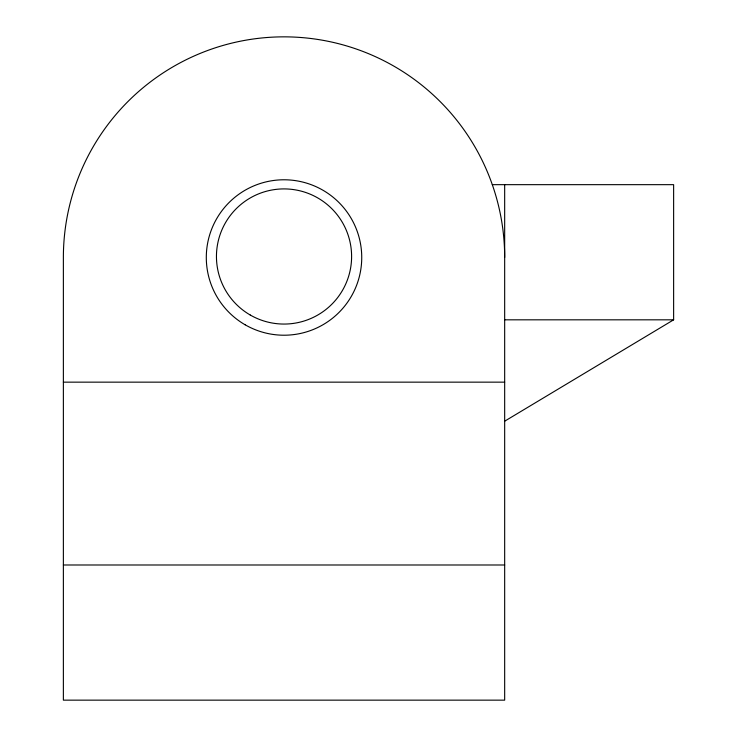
<?xml version="1.0" encoding="UTF-8"?>
<svg xmlns="http://www.w3.org/2000/svg" width="737" height="737" viewBox="0 0 737 737"><rect width="100%" height="100%" fill="white"/><g stroke="black" fill="none" stroke-linecap="round" stroke-linejoin="round"><path stroke-width="1.11" d="M504.67 421.195L673.627 319.821L673.627 184.665L492.307 184.665M504.67 319.821L673.627 319.821M63.373 382.153L504.67 382.153M63.373 564.993L504.67 564.993M504.67 184.665L504.67 700.15L63.373 700.15L63.373 257.499A220.649 220.649 0 0 1 284.021 36.85A220.649 220.649 0 0 1 504.67 257.499M245.163 324.805A77.717 77.717 0 0 0 361.738 257.499A77.717 77.717 0 0 0 245.163 190.192A77.717 77.717 0 0 0 245.163 324.805M250.239 315.012A67.583 67.583 0 0 0 351.604 256.485A67.583 67.583 0 0 0 250.239 197.958A67.583 67.583 0 0 0 250.239 315.012"/></g></svg>
